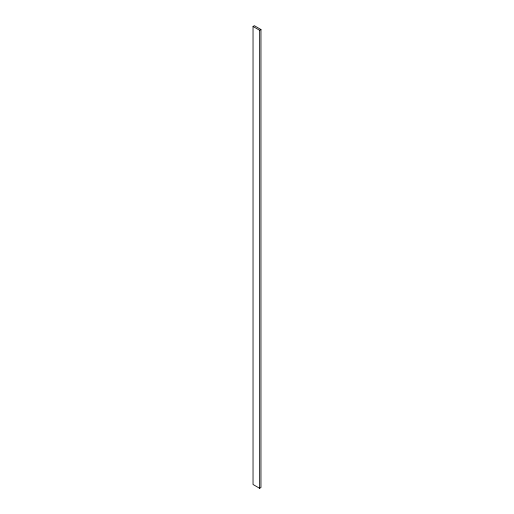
<?xml version="1.0" encoding="UTF-8"?>
<svg xmlns="http://www.w3.org/2000/svg" width="514" height="514" viewBox="0 0 514 514"><rect width="100%" height="100%" fill="white"/><g stroke="black" fill="none" stroke-linecap="round" stroke-linejoin="round"><path stroke-width="0.77" d="M253.036 26.465L254.353 25.7L260.964 29.516L260.964 487.535L259.647 488.3L253.036 484.484L253.036 26.465L259.647 30.281L260.964 29.516M259.647 30.281L259.647 488.3"/></g></svg>
